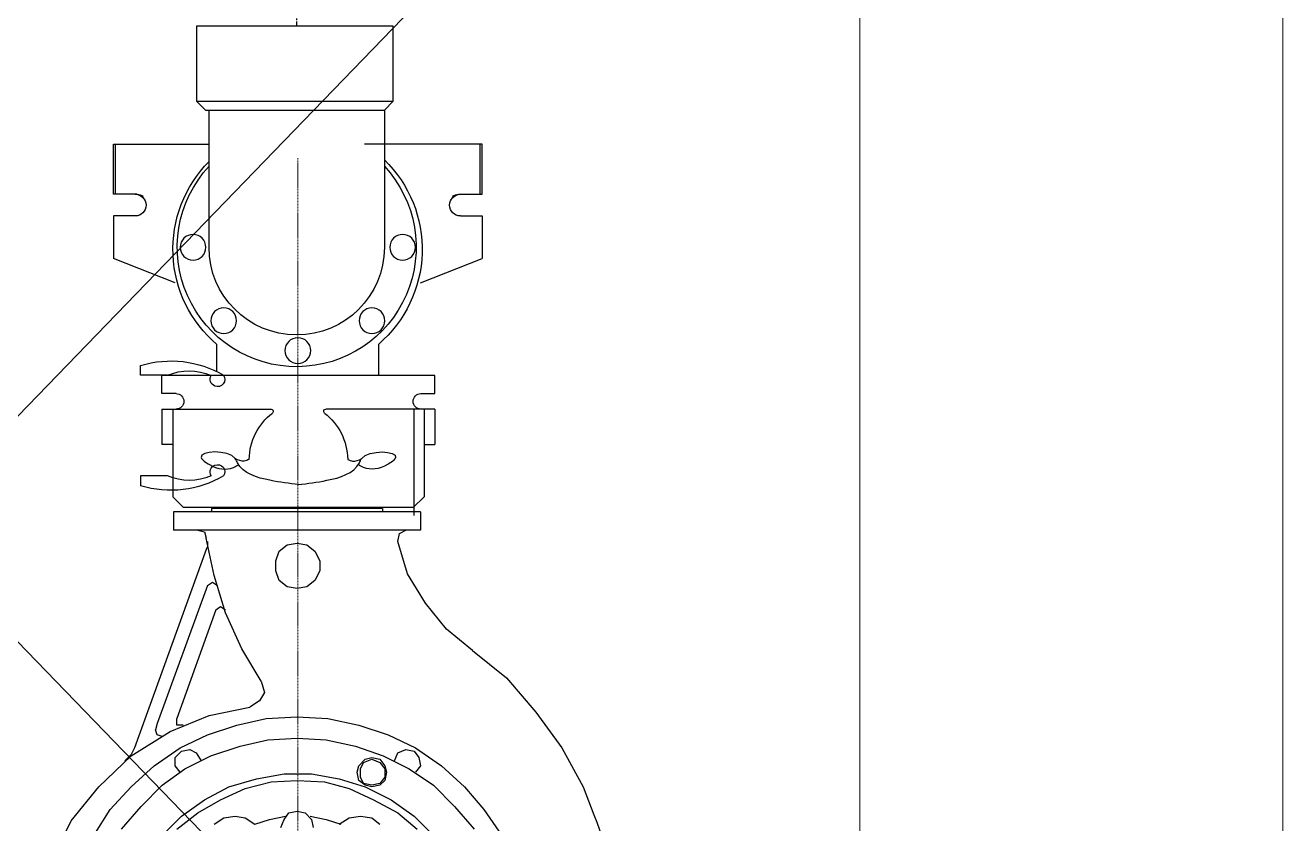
# Model space of a CAD drawing. Header units: millimetres. Extents: x -294625 to 2136527, y -251383 to 128331.
# Drawn here: x 1427023 to 1427618, y -203794 to -203416 of the extents above; entities that cross this region are included whole.
import ezdxf

# ---------------------------------------------------------------- set-up
doc = ezdxf.new("R2010")
doc.units = ezdxf.units.MM
doc.linetypes.add('CENTER', pattern=[3, 1.5, -0.5, 0.5, -0.5])
doc.layers.add('H-N-FITTING-35', color=2, linetype='Continuous')
doc.layers.add('ICE-CEN', color=8, linetype='CENTER')
for name, color, linetype, lineweight in [('ICE-BP', 4, 'Continuous', 25), ('ICE-CENTER', 8, 'CENTER', 0), ('N2-PK-TB', 2, 'Continuous', 20), ('N3-NOTE', 11, 'Continuous', 13)]:
    doc.layers.add(name, color=color, linetype=linetype, lineweight=lineweight)

# ---------------------------------------------------------------- blocks, each defined once
blk = doc.blocks.new('WPP')
at = {"layer": 'H-N-FITTING-35', "ltscale": 1000}
for p, q in [((137743.5615971228, -19248.04016289182, 5.101671538996662), (137764.5417699032, -19290.00050845165, 5.101671538996662)), ((137787.1358021277, -19275.47577344993, 5.101671538996662), (137803.2743965741, -19301.29752456369, 5.101671538996662)), ((137787.1358021277, -19275.47577344993, 5.101671538996662), (137803.2743965741, -19301.29752456369, 5.101671538996662)), ((137787.1358021277, -19275.47577344993, 5.101671538996662), (137803.2743965741, -19301.29752456369, 5.101671538996662)), ((137814.5714126863, -19281.93121122816, 5.101671538996662), (137833.9377260217, -19304.52524345271, 5.101671538996662)), ((137854.9178988016, -19275.47577344943, 5.101671538996662), (137874.2842121371, -19294.84208678469, 5.101671538996662)), ((137869.442633803, -19281.9312112278, 5.101671538996662), (137890.4228065833, -19298.06980567372, 5.101671538996662)), ((137972.7296382585, -19283.54507067156, 5.101671538996662), (137975.9573571479, -19291.61436789464, 5.101671538996662)), ((138003.3929677063, -19291.61436789441, 5.101671538996662), (138005.0068271509, -19283.54507067133, 5.101671538996662)), ((138088.9275182711, -19298.06980567222, 5.101671538996662), (138108.2938316064, -19281.93121122594, 5.101671538996662)), ((138105.0661127171, -19294.84208678284, 5.101671538996662), (138124.4324260526, -19275.47577344731, 5.101671538996662)), ((138145.4125988327, -19304.52524345026, 5.101671538996662), (138164.778912168, -19281.93121122548, 5.101671538996662)), ((138174.4620688357, -19301.2975245608, 5.101671538996662), (138192.2145227266, -19275.47577344681, 5.101671538996662)), ((138174.4620688357, -19301.2975245608, 5.101671538996662), (138192.2145227266, -19275.47577344681, 5.101671538996662)), ((138174.4620688357, -19301.2975245608, 5.101671538996662), (138192.2145227266, -19275.47577344681, 5.101671538996662)), ((137764.5417699032, -19290.00050845165, 5.101671538996662), (137791.9773804618, -19323.89155678838, 5.101671538996662)), ((137874.2842121371, -19294.84208678469, 5.101671538996662), (137896.8782443618, -19310.98068123066, 5.101671538996662)), ((137890.4228065833, -19298.06980567372, 5.101671538996662), (137913.0168388081, -19310.98068123053, 5.101671538996662)), ((137906.5614010294, -19286.77278956131, 5.101671538996662), (137916.2445576971, -19293.22822733967, 5.101671538996662)), ((137916.2445576971, -19293.22822733967, 5.101671538996662), (137927.5415738095, -19294.84208678428, 5.101671538996662)), ((137927.5415738095, -19294.84208678428, 5.101671538996662), (137937.2247304772, -19293.22822733961, 5.101671538996662)), ((137937.2247304772, -19293.22822733961, 5.101671538996662), (137946.9078871449, -19286.77278956107, 5.101671538996662)), ((137946.9078871449, -19286.77278956107, 5.101671538996662), (137961.4326221463, -19291.61436789473, 5.101671538996662)), ((137961.4326221463, -19291.61436789473, 5.101671538996662), (137977.5712165926, -19294.84208678389, 5.101671538996662)), ((137975.9573571479, -19291.61436789464, 5.101671538996662), (137980.7989354818, -19298.06980567308, 5.101671538996662)), ((137980.7989354818, -19298.06980567308, 5.101671538996662), (137988.8682327049, -19299.68366511761, 5.101671538996662)), ((137988.8682327049, -19299.68366511761, 5.101671538996662), (137996.9375299281, -19298.06980567295, 5.101671538996662)), ((137996.9375299281, -19298.06980567295, 5.101671538996662), (138003.3929677063, -19291.61436789441, 5.101671538996662)), ((138001.7791082617, -19294.84208678365, 5.101671538996662), (138017.9177027079, -19291.61436789428, 5.101671538996662)), ((138017.9177027079, -19291.61436789428, 5.101671538996662), (138032.4424377093, -19286.77278956035, 5.101671538996662)), ((138030.8285782649, -19286.77278956035, 5.101671538996662), (138040.5117349327, -19293.22822733884, 5.101671538996662)), ((138040.5117349327, -19293.22822733884, 5.101671538996662), (138051.8087510448, -19294.84208678329, 5.101671538996662)), ((138051.8087510448, -19294.84208678329, 5.101671538996662), (138063.1057671572, -19293.22822733858, 5.101671538996662)), ((138063.1057671572, -19293.22822733858, 5.101671538996662), (138071.1750643803, -19286.77278956008, 5.101671538996662)), ((138064.719626602, -19310.98068122935, 5.101671538996662), (138088.9275182711, -19298.06980567222, 5.101671538996662)), ((138082.4720804926, -19310.98068122921, 5.101671538996662), (138105.0661127171, -19294.84208678284, 5.101671538996662)), ((138272.9074949576, -19323.89155678467, 5.101671538996662), (138283.8096829271, -19296.21677193879, 5.101671538996662)), ((137803.2743965741, -19301.29752456369, 5.101671538996662), (137824.2545693542, -19323.89155678815, 5.101671538996662)), ((137803.2743965741, -19301.29752456369, 5.101671538996662), (137824.2545693542, -19323.89155678815, 5.101671538996662)), ((137803.2743965741, -19301.29752456369, 5.101671538996662), (137824.2545693542, -19323.89155678815, 5.101671538996662)), ((137833.9377260217, -19304.52524345271, 5.101671538996662), (137854.9178988019, -19325.50541623255, 5.101671538996662)), ((137896.8782443618, -19310.98068123066, 5.101671538996662), (137921.0861360312, -19323.89155678746, 5.101671538996662)), ((137913.0168388081, -19310.98068123053, 5.101671538996662), (137937.2247304772, -19322.27769734262, 5.101671538996662)), ((138040.5117349327, -19322.27769734185, 5.101671538996662), (138064.719626602, -19310.98068122935, 5.101671538996662)), ((138056.6503293791, -19323.89155678634, 5.101671538996662), (138082.4720804926, -19310.98068122921, 5.101671538996662)), ((138124.4324260529, -19325.5054162305, 5.101671538996662), (138145.4125988327, -19304.52524345026, 5.101671538996662)), ((138155.0957555005, -19323.89155678553, 5.101671538996662), (138174.4620688357, -19301.2975245608, 5.101671538996662)), ((138155.0957555005, -19323.89155678553, 5.101671538996662), (138174.4620688357, -19301.2975245608, 5.101671538996662)), ((138155.0957555005, -19323.89155678553, 5.101671538996662), (138174.4620688357, -19301.2975245608, 5.101671538996662)), ((137791.9773804618, -19323.89155678838, 5.101671538996662), (137824.2545693545, -19354.55488623587, 5.101671538996662)), ((137824.2545693542, -19323.89155678815, 5.101671538996662), (137846.848601579, -19344.87172956804, 5.101671538996662)), ((137824.2545693542, -19323.89155678815, 5.101671538996662), (137846.848601579, -19344.87172956804, 5.101671538996662)), ((137824.2545693542, -19323.89155678815, 5.101671538996662), (137846.848601579, -19344.87172956804, 5.101671538996662)), ((137921.0861360312, -19323.89155678746, 5.101671538996662), (137948.5217465898, -19331.96085401028, 5.101671538996662)), ((137937.2247304772, -19322.27769734262, 5.101671538996662), (137963.0464815914, -19328.73313512093, 5.101671538996662)), ((138016.3038432635, -19328.73313512052, 5.101671538996662), (138040.5117349327, -19322.27769734185, 5.101671538996662)), ((138030.8285782652, -19331.96085400964, 5.101671538996662), (138056.6503293791, -19323.89155678634, 5.101671538996662)), ((138063.1057671574, -19323.8915567863, 5.101671538996662), (138056.6503293791, -19325.50541623097, 5.101671538996662)), ((138071.1750643805, -19325.50541623087, 5.101671538996662), (138063.1057671574, -19323.8915567863, 5.101671538996662)), ((138132.5017232762, -19344.87172956577, 5.101671538996662), (138155.0957555005, -19323.89155678553, 5.101671538996662)), ((138132.5017232762, -19344.87172956577, 5.101671538996662), (138155.0957555005, -19323.89155678553, 5.101671538996662)), ((138132.5017232762, -19344.87172956577, 5.101671538996662), (138155.0957555005, -19323.89155678553, 5.101671538996662)), ((138251.9273221779, -19362.62418345564, 5.101671538996662), (138272.9074949576, -19323.89155678467, 5.101671538996662)), ((137854.9178988019, -19325.50541623255, 5.101671538996662), (137877.5119310268, -19341.64401067852, 5.101671538996662)), ((137948.5217465898, -19331.96085401028, 5.101671538996662), (137975.9573571482, -19336.80243234392, 5.101671538996662)), ((137963.0464815914, -19328.73313512093, 5.101671538996662), (137988.8682327052, -19330.34699456533, 5.101671538996662)), ((137988.8682327052, -19330.34699456533, 5.101671538996662), (138016.3038432635, -19328.73313512052, 5.101671538996662)), ((138003.3929677068, -19336.8024323437, 5.101671538996662), (138030.8285782652, -19331.96085400964, 5.101671538996662)), ((138050.1948916006, -19330.34699456484, 5.101671538996662), (138048.581032156, -19338.41629178796, 5.101671538996662)), ((138056.6503293791, -19325.50541623097, 5.101671538996662), (138050.1948916006, -19330.34699456484, 5.101671538996662)), ((138055.0364699345, -19327.11927567559, 5.101671538996662), (138051.8087510453, -19333.57471345409, 5.101671538996662)), ((138051.8087510453, -19333.57471345409, 5.101671538996662), (138051.8087510453, -19341.64401067716, 5.101671538996662)), ((138063.1057671574, -19325.50541623091, 5.101671538996662), (138055.0364699345, -19327.11927567559, 5.101671538996662)), ((138071.1750643805, -19327.11927567545, 5.101671538996662), (138063.1057671574, -19325.50541623091, 5.101671538996662)), ((138076.0166427144, -19330.34699456465, 5.101671538996662), (138071.1750643805, -19325.50541623087, 5.101671538996662)), ((138076.0166427144, -19333.57471345394, 5.101671538996662), (138071.1750643805, -19327.11927567545, 5.101671538996662)), ((138077.630502159, -19338.41629178768, 5.101671538996662), (138076.0166427144, -19330.34699456465, 5.101671538996662)), ((138076.0166427146, -19341.64401067697, 5.101671538996662), (138076.0166427144, -19333.57471345394, 5.101671538996662)), ((138100.2245343837, -19341.6440106768, 5.101671538996662), (138124.4324260529, -19325.5054162305, 5.101671538996662)), ((137846.848601579, -19344.87172956804, 5.101671538996662), (137872.6703526929, -19362.62418345858, 5.101671538996662)), ((137846.848601579, -19344.87172956804, 5.101671538996662), (137872.6703526929, -19362.62418345858, 5.101671538996662)), ((137846.848601579, -19344.87172956804, 5.101671538996662), (137872.6703526929, -19362.62418345858, 5.101671538996662)), ((137872.6703526927, -19338.41629178931, 5.101671538996662), (137867.8287743591, -19344.87172956781, 5.101671538996662)), ((137867.8287743591, -19344.87172956781, 5.101671538996662), (137867.8287743591, -19352.94102679093, 5.101671538996662)), ((137877.5119310268, -19341.64401067852, 5.101671538996662), (137903.3336821406, -19354.55488623527, 5.101671538996662)), ((137975.9573571482, -19336.80243234392, 5.101671538996662), (138003.3929677068, -19336.8024323437, 5.101671538996662)), ((138048.581032156, -19338.41629178796, 5.101671538996662), (138050.1948916006, -19344.87172956645, 5.101671538996662)), ((138050.1948916006, -19344.87172956645, 5.101671538996662), (138056.6503293791, -19351.3271673448, 5.101671538996662)), ((138051.8087510453, -19341.64401067716, 5.101671538996662), (138055.0364699345, -19348.09944845564, 5.101671538996662)), ((138055.0364699345, -19348.09944845564, 5.101671538996662), (138063.1057671576, -19351.32716734476, 5.101671538996662)), ((138063.1057671576, -19351.32716734476, 5.101671538996662), (138071.1750643807, -19348.09944845547, 5.101671538996662)), ((138071.1750643807, -19348.09944845547, 5.101671538996662), (138076.0166427146, -19341.64401067697, 5.101671538996662)), ((138071.1750643807, -19351.32716734472, 5.101671538996662), (138076.0166427146, -19344.87172956622, 5.101671538996662)), ((138074.40278327, -19354.55488623392, 5.101671538996662), (138100.2245343837, -19341.6440106768, 5.101671538996662)), ((138076.0166427146, -19344.87172956622, 5.101671538996662), (138077.630502159, -19338.41629178768, 5.101671538996662)), ((138111.5215504961, -19344.87172956599, 5.101671538996662), (138106.6799721622, -19338.41629178751, 5.101671538996662)), ((138106.6799721625, -19362.62418345681, 5.101671538996662), (138132.5017232762, -19344.87172956577, 5.101671538996662)), ((138106.6799721625, -19362.62418345681, 5.101671538996662), (138132.5017232762, -19344.87172956577, 5.101671538996662)), ((138106.6799721625, -19362.62418345681, 5.101671538996662), (138132.5017232762, -19344.87172956577, 5.101671538996662)), ((138109.9076910515, -19352.94102678906, 5.101671538996662), (138111.5215504961, -19344.87172956599, 5.101671538996662)), ((137824.2545693545, -19356.16874568045, 5.101671538996662), (137817.799131576, -19349.71330790209, 5.101671538996662)), ((137824.2545693545, -19354.55488623587, 5.101671538996662), (137862.9871960254, -19378.76277790482, 5.101671538996662)), ((137827.4822882437, -19362.62418345895, 5.101671538996662), (137824.2545693545, -19356.16874568045, 5.101671538996662)), ((137867.8287743591, -19352.94102679093, 5.101671538996662), (137874.2842121376, -19359.39646456933, 5.101671538996662)), ((137874.2842121376, -19359.39646456933, 5.101671538996662), (137882.3535093607, -19361.01032401387, 5.101671538996662)), ((137882.3535093607, -19361.01032401387, 5.101671538996662), (137888.8089471392, -19357.78260512462, 5.101671538996662)), ((137888.8089471392, -19357.78260512462, 5.101671538996662), (137893.6505254728, -19349.71330790149, 5.101671538996662)), ((137903.3336821406, -19354.55488623527, 5.101671538996662), (137932.3831521438, -19364.23804290271, 5.101671538996662)), ((138046.9671727116, -19364.23804290184, 5.101671538996662), (138074.40278327, -19354.55488623392, 5.101671538996662)), ((138056.6503293791, -19351.3271673448, 5.101671538996662), (138063.1057671579, -19352.94102678943, 5.101671538996662)), ((138063.1057671579, -19352.94102678943, 5.101671538996662), (138071.1750643807, -19351.32716734472, 5.101671538996662)), ((138085.6997993824, -19349.71330790001, 5.101671538996662), (138088.9275182716, -19357.78260512304, 5.101671538996662)), ((138088.9275182716, -19357.78260512304, 5.101671538996662), (138096.9968154945, -19361.01032401224, 5.101671538996662)), ((138096.9968154945, -19361.01032401224, 5.101671538996662), (138105.0661127178, -19359.3964645676, 5.101671538996662)), ((138105.0661127178, -19359.3964645676, 5.101671538996662), (138109.9076910515, -19352.94102678906, 5.101671538996662)), ((137898.4921038086, -19559.51503570164, 5.101671538996662), (137827.4822882437, -19362.62418345895, 5.101671538996662)), ((137854.9178988023, -19373.92119957104, 5.101671538996662), (137850.0763204684, -19375.53505901566, 5.101671538996662)), ((137872.6703526929, -19362.62418345858, 5.101671538996662), (137900.1059632516, -19375.5350590153, 5.101671538996662)), ((137872.6703526929, -19362.62418345858, 5.101671538996662), (137900.1059632516, -19375.5350590153, 5.101671538996662)), ((137872.6703526929, -19362.62418345858, 5.101671538996662), (137900.1059632516, -19375.5350590153, 5.101671538996662)), ((137932.3831521438, -19364.23804290271, 5.101671538996662), (137959.8187627024, -19370.69348068102, 5.101671538996662)), ((137959.8187627024, -19370.69348068102, 5.101671538996662), (137988.8682327056, -19372.30734012541, 5.101671538996662)), ((137988.8682327056, -19372.30734012541, 5.101671538996662), (138017.9177027086, -19370.69348068052, 5.101671538996662)), ((138017.9177027086, -19370.69348068052, 5.101671538996662), (138046.9671727116, -19364.23804290184, 5.101671538996662)), ((138079.2443616041, -19375.5350590139, 5.101671538996662), (138106.6799721625, -19362.62418345681, 5.101671538996662)), ((138079.2443616041, -19375.5350590139, 5.101671538996662), (138106.6799721625, -19362.62418345681, 5.101671538996662)), ((138079.2443616041, -19375.5350590139, 5.101671538996662), (138106.6799721625, -19362.62418345681, 5.101671538996662)), ((138226.1055710642, -19398.12909123741, 5.101671538996662), (138251.9273221779, -19362.62418345564, 5.101671538996662)), ((137850.0763204684, -19375.53505901566, 5.101671538996662), (137848.4624610238, -19380.37663734953, 5.101671538996662)), ((137850.0763204684, -19386.83207512803, 5.101671538996662), (137848.4624610238, -19380.37663734953, 5.101671538996662)), ((137862.9871960254, -19378.76277790482, 5.101671538996662), (137901.7198226964, -19394.90137235069, 5.101671538996662)), ((137875.8980715824, -19385.21821568317, 5.101671538996662), (137869.4426338039, -19385.21821568323, 5.101671538996662)), ((137869.4426338039, -19385.21821568323, 5.101671538996662), (137869.4426338039, -19391.67365346172, 5.101671538996662)), ((137900.1059632516, -19375.5350590153, 5.101671538996662), (137929.1554332548, -19385.21821568281, 5.101671538996662)), ((137900.1059632516, -19375.5350590153, 5.101671538996662), (137929.1554332548, -19385.21821568281, 5.101671538996662)), ((137900.1059632516, -19375.5350590153, 5.101671538996662), (137929.1554332548, -19385.21821568281, 5.101671538996662)), ((137929.1554332548, -19385.21821568281, 5.101671538996662), (137958.204903258, -19391.673653461, 5.101671538996662)), ((137929.1554332548, -19385.21821568281, 5.101671538996662), (137958.204903258, -19391.673653461, 5.101671538996662)), ((137929.1554332548, -19385.21821568281, 5.101671538996662), (137958.204903258, -19391.673653461, 5.101671538996662)), ((138019.5315621532, -19391.67365346054, 5.101671538996662), (138050.1948916011, -19385.21821568182, 5.101671538996662)), ((138019.5315621532, -19391.67365346054, 5.101671538996662), (138050.1948916011, -19385.21821568182, 5.101671538996662)), ((138019.5315621532, -19391.67365346054, 5.101671538996662), (138050.1948916011, -19385.21821568182, 5.101671538996662)), ((138050.1948916011, -19385.21821568182, 5.101671538996662), (138079.2443616041, -19375.5350590139, 5.101671538996662)), ((138050.1948916011, -19385.21821568182, 5.101671538996662), (138079.2443616041, -19375.5350590139, 5.101671538996662)), ((138050.1948916011, -19385.21821568182, 5.101671538996662), (138079.2443616041, -19375.5350590139, 5.101671538996662)), ((137900.1059632527, -19524.01012792005, 5.101671538996662), (137850.0763204684, -19386.83207512803, 5.101671538996662)), ((137908.1752604756, -19499.80223625073, 5.101671538996662), (137869.4426338039, -19391.67365346172, 5.101671538996662)), ((137901.7198226964, -19394.90137235069, 5.101671538996662), (137942.0663088118, -19402.97066957345, 5.101671538996662)), ((137958.204903258, -19391.673653461, 5.101671538996662), (137988.8682327056, -19393.28751290543, 5.101671538996662)), ((137958.204903258, -19391.673653461, 5.101671538996662), (137988.8682327056, -19393.28751290543, 5.101671538996662)), ((137958.204903258, -19391.673653461, 5.101671538996662), (137988.8682327056, -19393.28751290543, 5.101671538996662)), ((137988.8682327056, -19393.28751290543, 5.101671538996662), (138019.5315621532, -19391.67365346054, 5.101671538996662)), ((137988.8682327056, -19393.28751290543, 5.101671538996662), (138019.5315621532, -19391.67365346054, 5.101671538996662)), ((137988.8682327056, -19393.28751290543, 5.101671538996662), (138019.5315621532, -19391.67365346054, 5.101671538996662)), ((138197.0561010616, -19432.02013957455, 5.101671538996662), (138226.1055710642, -19398.12909123741, 5.101671538996662)), ((137951.7494654795, -19409.42610735186, 5.101671538996662), (137942.0663088118, -19402.97066957345, 5.101671538996662)), ((137956.5910438134, -19417.49540457487, 5.101671538996662), (137951.7494654795, -19409.42610735186, 5.101671538996662)), ((137953.3633249244, -19428.79242068724, 5.101671538996662), (137956.5910438134, -19417.49540457487, 5.101671538996662)), ((137953.3633249244, -19428.79242068724, 5.101671538996662), (137933.9970115891, -19461.06960957972, 5.101671538996662)), ((138163.1650527248, -19459.45575013333, 5.101671538996662), (138197.0561010616, -19432.02013957455, 5.101671538996662)), ((137933.9970115891, -19461.06960957972, 5.101671538996662), (137917.8584171433, -19496.57451736144, 5.101671538996662)), ((138163.1650527248, -19459.45575013333, 5.101671538996662), (138137.343301611, -19480.43592291357, 5.101671538996662)), ((138137.343301611, -19480.43592291357, 5.101671538996662), (138116.3631288311, -19506.2576740276, 5.101671538996662)), ((137917.8584171433, -19496.57451736144, 5.101671538996662), (137906.5614010312, -19533.6932845877, 5.101671538996662)), ((137908.1752604756, -19499.80223625073, 5.101671538996662), (137913.0168388095, -19503.02995513998, 5.101671538996662)), ((137913.0168388095, -19503.02995513998, 5.101671538996662), (137917.8584171433, -19499.80223625069, 5.101671538996662)), ((138116.3631288311, -19506.2576740276, 5.101671538996662), (138098.6106749405, -19535.30714403084, 5.101671538996662)), ((137900.1059632527, -19524.01012792005, 5.101671538996662), (137904.9475415866, -19527.23784680925, 5.101671538996662)), ((137904.9475415866, -19527.23784680925, 5.101671538996662), (137909.7891199205, -19524.01012791996, 5.101671538996662)), ((137979.1850760391, -19522.3962684748, 5.101671538996662), (137971.1157788159, -19528.85170625338, 5.101671538996662)), ((137988.8682327066, -19520.78240903013, 5.101671538996662), (137979.1850760391, -19522.3962684748, 5.101671538996662)), ((137998.5513893743, -19522.39626847465, 5.101671538996662), (137988.8682327066, -19520.78240903013, 5.101671538996662)), ((138006.6206865974, -19528.85170625315, 5.101671538996662), (137998.5513893743, -19522.39626847465, 5.101671538996662)), ((137906.5614010312, -19533.6932845877, 5.101671538996662), (137898.4921038086, -19570.81205181396, 5.101671538996662)), ((137971.1157788159, -19528.85170625338, 5.101671538996662), (137967.8880599267, -19538.53486292103, 5.101671538996662)), ((138011.4622649313, -19538.53486292071, 5.101671538996662), (138006.6206865974, -19528.85170625315, 5.101671538996662)), ((138098.6106749405, -19535.30714403084, 5.101671538996662), (138088.9275182732, -19567.58433292322, 5.101671538996662)), ((137967.8880599267, -19538.53486292103, 5.101671538996662), (137967.8880599269, -19548.21801958878, 5.101671538996662)), ((137967.8880599269, -19548.21801958878, 5.101671538996662), (137971.1157788162, -19557.90117625643, 5.101671538996662)), ((138006.6206865977, -19557.90117625616, 5.101671538996662), (138011.4622649315, -19548.21801958841, 5.101671538996662)), ((138011.4622649315, -19548.21801958841, 5.101671538996662), (138011.4622649313, -19538.53486292071, 5.101671538996662)), ((137900.105963253, -19562.74275459084, 5.101671538996662), (137898.4921038086, -19559.51503570164, 5.101671538996662)), ((137971.1157788162, -19557.90117625643, 5.101671538996662), (137979.1850760393, -19564.35661403488, 5.101671538996662)), ((137998.5513893748, -19564.35661403474, 5.101671538996662), (138006.6206865977, -19557.90117625616, 5.101671538996662)), ((137896.8782443639, -19577.26748959237, 5.101671538996662), (137898.4921038086, -19570.81205181396, 5.101671538996662)), ((137900.105963253, -19567.58433292471, 5.101671538996662), (137900.105963253, -19562.74275459084, 5.101671538996662)), ((137979.1850760393, -19564.35661403488, 5.101671538996662), (137988.868232707, -19565.97047347941, 5.101671538996662)), ((137988.868232707, -19565.97047347941, 5.101671538996662), (137998.5513893748, -19564.35661403474, 5.101671538996662)), ((138088.9275182732, -19567.58433292322, 5.101671538996662), (138090.5413777179, -19575.65363014633, 5.101671538996662)), ((137988.868232707, -19578.88134903627, 5.101671538996662), (137866.2149149163, -19578.8813490373, 5.101671538996662)), ((137866.2149149163, -19597.17175607625, 5.101671538996662), (137866.2149149163, -19578.8813490373, 5.101671538996662)), ((137890.4228065854, -19578.88134903708, 5.101671538996662), (137896.8782443639, -19577.26748959237, 5.101671538996662)), ((138111.521550498, -19578.88134903536, 5.101671538996662), (137988.868232707, -19578.88134903627, 5.101671538996662)), ((138090.5413777179, -19575.65363014633, 5.101671538996662), (138096.9968154964, -19578.8813490355, 5.101671538996662)), ((138111.521550498, -19597.17175607434, 5.101671538996662), (138111.521550498, -19578.88134903536, 5.101671538996662)), ((137988.868232707, -19597.17175607529, 5.101671538996662), (137866.2149149163, -19597.17175607625, 5.101671538996662)), ((137903.8716352908, -19597.17175607597, 5.101671538996662), (137902.7957289943, -19597.17175607597, 5.101671538996662)), ((137903.8716352908, -19600.39947496518, 5.101671538996662), (137903.8716352908, -19597.17175607597, 5.101671538996662)), ((138111.521550498, -19597.17175607434, 5.101671538996662), (137988.868232707, -19597.17175607529, 5.101671538996662)), ((138073.8648301237, -19600.39947496387, 5.101671538996662), (138073.8648301237, -19597.17175607462, 5.101671538996662)), ((138074.9407364202, -19597.17175607462, 5.101671538996662), (138073.8648301237, -19597.17175607462, 5.101671538996662)), ((138104.8933589302, -19699.04440863681, 5.101671538996662), (138104.8933589293, -19593.27506370803, 5.101671538996662)), ((137876.263270942, -19601.47948257087, 5.101671538996662), (137865.504207978, -19611.8719649517, 5.101671538996662)), ((138104.3554057812, -19601.47948256909, 5.101671538996662), (137876.263270942, -19601.47948257087, 5.101671538996662)), ((138073.8648301237, -19600.39947496387, 5.101671538996662), (137903.8716352908, -19600.39947496518, 5.101671538996662)), ((138104.3554057812, -19601.47948256909, 5.101671538996662), (138115.1144687454, -19611.87196494979, 5.101671538996662)), ((137833.4701422413, -19632.67666385806, 5.101671538996662), (137833.4701422413, -19622.98222342605, 5.101671538996662)), ((137865.5042079785, -19699.04440863858, 5.101671538996662), (137865.504207978, -19611.8719649517, 5.101671538996662)), ((138115.1144687461, -19699.04440863663, 5.101671538996662), (138115.1144687454, -19611.87196494979, 5.101671538996662)), ((137860.2974302864, -19632.67666385783, 5.101671538996662), (137833.4701422413, -19632.67666385806, 5.101671538996662)), ((137854.7451450145, -19699.04440863871, 5.101671538996662), (137854.7451450143, -19663.88204776289, 5.101671538996662)), ((137865.5042079785, -19663.8820477628, 5.101671538996662), (137854.7451450143, -19663.88204776289, 5.101671538996662)), ((138115.1144687459, -19663.88204776081, 5.101671538996662), (138125.8735317099, -19663.88204776072, 5.101671538996662)), ((138125.8735317104, -19699.04440863663, 5.101671538996662), (138125.8735317099, -19663.88204776072, 5.101671538996662)), ((137854.7451450145, -19699.04440863871, 5.101671538996662), (137963.0880681686, -19699.04440863786, 5.101671538996662)), ((138125.8735317104, -19699.04440863663, 5.101671538996662), (138017.5306085562, -19699.04440863749, 5.101671538996662)), ((137854.7451450147, -19714.44964369417, 5.101671538996662), (137854.745145015, -19732.60365795021, 5.101671538996662)), ((137868.7636200231, -19714.44964369411, 5.101671538996662), (137854.7451450147, -19714.44964369417, 5.101671538996662)), ((138111.8550567017, -19714.44964369222, 5.101671538996662), (138125.8735317104, -19714.44964369209, 5.101671538996662)), ((138125.8735317104, -19714.44964369209, 5.101671538996662), (138125.8735317104, -19732.60365794813, 5.101671538996662)), ((137860.2974302871, -19732.63646025938, 5.101671538996662), (137833.470142242, -19732.6364602596, 5.101671538996662)), ((137833.470142242, -19732.6364602596, 5.101671538996662), (137833.470142242, -19742.33090069157, 5.101671538996662)), ((138125.8735317104, -19732.60365794813, 5.101671538996662), (137854.745145015, -19732.60365795021, 5.101671538996662)), ((137867.8900383522, -19824.61452372225, 5.101671538996662), (137806.674869258, -19848.78224829961, 5.101671538996662)), ((138111.4602864941, -19824.61452372225, 5.101671538996662), (138172.6754555884, -19848.78224829961, 5.101671538996662)), ((137806.6748692582, -19890.89679818391, 5.101671538996662), (137806.674869258, -19848.78224829961, 5.101671538996662)), ((138172.6754555879, -19890.89679818391, 5.101671538996662), (138172.6754555884, -19848.78224829961, 5.101671538996662)), ((137828.1929951864, -19890.89679818381, 5.101671538996662), (137806.6748692582, -19890.89679818391, 5.101671538996662)), ((138151.1573296599, -19890.89679818381, 5.101671538996662), (138172.6754555879, -19890.89679818391, 5.101671538996662)), ((137806.6748692584, -19912.41492411209, 5.101671538996662), (137806.6748692589, -19962.09057880922, 5.101671538996662)), ((137828.1929951867, -19912.41492411199, 5.101671538996662), (137806.6748692584, -19912.41492411209, 5.101671538996662)), ((137808.4811742709, -19912.41492411209, 5.101671538996662), (137808.4811742711, -19962.09057880918, 5.101671538996662)), ((137829.9993001989, -19912.4149241119, 5.101671538996662), (137808.4811742709, -19912.41492411209, 5.101671538996662)), ((138149.3510246472, -19912.4149241119, 5.101671538996662), (138170.8691505757, -19912.41492411209, 5.101671538996662)), ((138151.1573296597, -19912.41492411199, 5.101671538996662), (138172.6754555879, -19912.41492411209, 5.101671538996662)), ((138170.8691505757, -19912.41492411209, 5.101671538996662), (138170.8691505753, -19962.09057880918, 5.101671538996662)), ((138172.6754555879, -19912.41492411209, 5.101671538996662), (138172.6754555875, -19962.09057880922, 5.101671538996662)), ((137806.6748692589, -19962.09057880922, 5.101671538996662), (137901.5030146344, -19962.09057880854, 5.101671538996662)), ((137808.4811742711, -19962.09057880918, 5.101671538996662), (137901.5030146344, -19962.09057880849, 5.101671538996662)), ((138170.8691505753, -19962.09057880918, 5.101671538996662), (138055.876644141, -19962.09057880827, 5.101671538996662)), ((138172.6754555875, -19962.09057880922, 5.101671538996662), (138075.612105544, -19962.09057880849, 5.101671538996662))]:
    blk.add_line(p, q, dxfattribs=at)
at = {"layer": 'H-N-FITTING-35', "ltscale": 1000, "elevation": 5.101671538995792}
for points in [[(137909.374536148, -19736.16575060251), (137909.374536148, -19763.71527233835)], [(138069.9757886983, -19732.60365794858), (138069.9757886983, -19763.71527233835)]]:
    blk.add_lwpolyline(points, dxfattribs=at)
at = {"layer": 'H-N-FITTING-35', "ltscale": 1000}
for centre in [(137989.6751624232, -19757.13304738411, 5.101671538996662), (137916.0371838799, -19786.84874105311, 5.101671538996662), (138063.3131409665, -19786.84874105311, 5.101671538996662), (137885.6154023509, -19859.76447954289, 5.101671538996662), (138093.7349224952, -19859.76447954289, 5.101671538996662)]:
    blk.add_circle(centre, 12.76562754309999, dxfattribs=at)
for centre, radius, start, end in [((137983.5000085062, -19177.91296080606, 5.101671538996662), 322.7718889233507, 338.4985656779597, 23.49856567865122), ((137863.7331286313, -19720.73319406158, 5.101671538996662), 102.3283958900079, 59.3760068051856, 107.2021429008898), ((137881.6629324439, -19682.4047505295, 5.101671538996662), 54.1236296501386, 66.19523729751435, 113.2506128030971), ((137909.7470485244, -19636.51406109851, 5.101671538996662), 7.217094262054405, 149.8175367236602, 250.3002245007299), ((137910.1466898972, -19636.83525899399, 5.101671538996662), 7.066042897435682, 246.3683216880373, 36.05293138991403), ((138001.5928047278, -19647.81008382834, 5.101671538996662), 60.23174088852212, 181.2989311507004, 231.8861729917996), ((137979.0258719958, -19647.81008382852, 5.101671538996662), 60.23174088852212, 308.113827018379, 358.7010688492995), ((137963.0880681686, -19696.89259604507, 5.101671538996662), 2.151812592822337, 270, 51.8861729917997), ((138017.5306085562, -19696.89259604466, 5.101671538996662), 2.151812592822337, 128.113827018379, 270), ((137868.7636200231, -19706.74702616633, 5.101671538996662), 7.702617527724527, 270, 90), ((138111.8550567017, -19706.74702616451, 5.101671538996662), 7.702617527724527, 90, 270), ((137909.7470485251, -19728.79906301771, 5.101671538996662), 7.217094262054405, 109.6997754992701, 210.1824632763398), ((137910.1466898981, -19728.47786512223, 5.101671538996662), 7.066042897435682, 323.947068610086, 113.6316783119626), ((137863.7331286306, -19644.57993005562, 5.101671538996662), 102.3283958900079, 252.7978570991405, 300.6239931948144), ((137881.6629324439, -19682.90837358712, 5.101671538996662), 54.1236296501386, 246.7493871969029, 293.8047627024856), ((137988.5576796732, -19859.76447954289, 5.101671538996662), 118.6006671621937, 89.46013800716291, 222.775952313052), ((137988.5576796732, -19859.76447954289, 5.101671538996662), 118.6006671621937, 317.2238775557592, 89.46013800716291), ((137989.4061858577, -19857.71087513753, 5.101671538996662), 123.8007845188589, 130.2748624531986, 224.7620520992884), ((137989.4061858577, -19857.71087513753, 5.101671538996662), 123.8007845188589, 314.1331150621268, 49.39802250413911), ((137828.1929951867, -19901.65586114784, 5.101671538996662), 10.75906296411169, 270, 90), ((138151.1573296599, -19901.65586114784, 5.101671538996662), 10.75906296411169, 90, 270), ((137829.9993001989, -19901.65586114784, 5.101671538996662), 10.75906296411169, 270, 304.8512962602958), ((138149.3510246475, -19901.65586114784, 5.101671538996662), 10.75906296411169, 235.1487037397042, 270)]:
    blk.add_arc(centre, radius, start, end, dxfattribs=at)
for points in [[(137990.309338362, -19624.04665093347, 5.101671538996662), (137961.9724429788, -19628.35341297096, 5.101671538996662), (137929.7808656683, -19645.66914004587, 5.101671538996662), (137927.53394239, -19649.89072364122, 5.101671538996662), (137893.7877209515, -19650.961871718, 5.101671538996662), (137901.8557570218, -19643.9515692742, 5.101671538996662), (137925.6367394407, -19641.06717053235, 5.101671538996662), (137930.8318170346, -19643.78004556231, 5.101671538996662)], [(137990.309338362, -19624.04665093347, 5.101671538996662), (138018.6462337449, -19628.35341297059, 5.101671538996662), (138050.8378110554, -19645.66914004488, 5.101671538996662), (138053.0847343341, -19649.89072364023, 5.101671538996662), (138086.8309557722, -19650.9618717165, 5.101671538996662), (138078.7629197021, -19643.95156927285, 5.101671538996662), (138054.9819372832, -19641.06717053127, 5.101671538996662), (138049.7868596893, -19643.78004556139, 5.101671538996662)], [(137941.3765414467, -19649.1754580955, 5.101671538996662), (137936.5019413561, -19647.37854302171, 5.101671538996662), (137927.53394239, -19649.89072364122, 5.101671538996662)], [(138039.2421352773, -19649.17545809473, 5.101671538996662), (138044.1167353678, -19647.37854302088, 5.101671538996662), (138053.0847343341, -19649.89072364023, 5.101671538996662)]]:
    blk.add_spline(points, degree=3, dxfattribs=at)
at = {"layer": 'ICE-BP', "ltscale": 1000}
for p, q in [((137901.5030146337, -19859.76913900491, 5.101671538996662), (137901.5030146346, -19995.95842550977, 5.101671538996662)), ((138075.6121055442, -19995.95842550864, 5.101671538996662), (138075.6121055433, -19859.56036376228, 5.101671538996662)), ((137889.0327874392, -20004.84315494281, 5.101671538998995), (137897.9175168725, -19995.95842550977, 5.101671538998995)), ((137897.9175168725, -19995.95842550977, 5.101671538998995), (138075.6121055442, -19995.95842550864, 5.101671538998995)), ((138075.6121055442, -19995.95842550864, 5.101671538998995), (138084.4968349778, -20004.84315494154, 5.101671538998995)), ((137889.0327874392, -20004.84315494281, 5.101671538998995), (138084.4968349778, -20004.84315494154, 5.101671538998995)), ((137889.0327874394, -20079.47488218531, 5.101671538998995), (137889.0327874392, -20004.84315494281, 5.101671538998995)), ((138084.4968349778, -20004.84315494154, 5.101671538998995), (138084.4968349782, -20079.47488218409, 5.101671538998995)), ((138084.4968349782, -20079.47488218409, 5.101671538998995), (137889.0327874394, -20079.47488218531, 5.101671538998995))]:
    blk.add_line(p, q, dxfattribs=at)
blk.add_arc((137988.5576796732, -19859.76447954289, 5.101671538996662), 87.05466516408475, 0.1343406795807276, 180.0030666644117, dxfattribs=at)
at = {"layer": 'ICE-CEN', "ltscale": 3}
blk.add_line((137988.5575600883, -20079.47488218467, 5.101671538996317), (137988.6346818327, -20774.6518731673, 5.101671538993015), dxfattribs=at)
at = {"layer": 'ICE-CENTER', "color": 8}
blk.add_line((137989.6751624232, -19948.32940109535, 5.101671538996662), (137989.6751624232, -18678.53364438631, 5.101671538996662), dxfattribs=at)

msp = doc.modelspace()

# ---------------------------------------------------------------- linework, layer by layer
at = {"layer": 'N2-PK-TB'}
for points in [[(1427617.727652406, -204319.5566157947), (1427617.727652406, -202989.5566157947), (1425217.727652406, -202989.5566157947), (1425217.727652406, -204319.5566157947)], [(1427417.727652406, -204119.5566157947), (1427417.727652406, -203189.5566157947), (1425417.727652406, -203189.5566157947), (1425417.727652406, -204119.5566157947)]]:
    msp.add_lwpolyline(points, close=True, dxfattribs=at)
at = {"layer": 'N3-NOTE'}
for p, q in [((1427417.727652406, -203189.5566157947), (1426517.727652406, -204119.5566157947)), ((1426517.727652406, -203189.5566157947), (1427417.727652406, -204119.5566157947))]:
    msp.add_line(p, q, dxfattribs=at)

# ---------------------------------------------------------------- block references
at = {"xscale": -0.4761904761904762, "yscale": 0.4761904761904762, "zscale": 0.4761904761904762, "rotation": 180}
msp.add_blockref('WPP', (1361442.491636217, -212978.4045151749, -2.42936739952222), dxfattribs=at)

doc.saveas('drawing.dxf')
